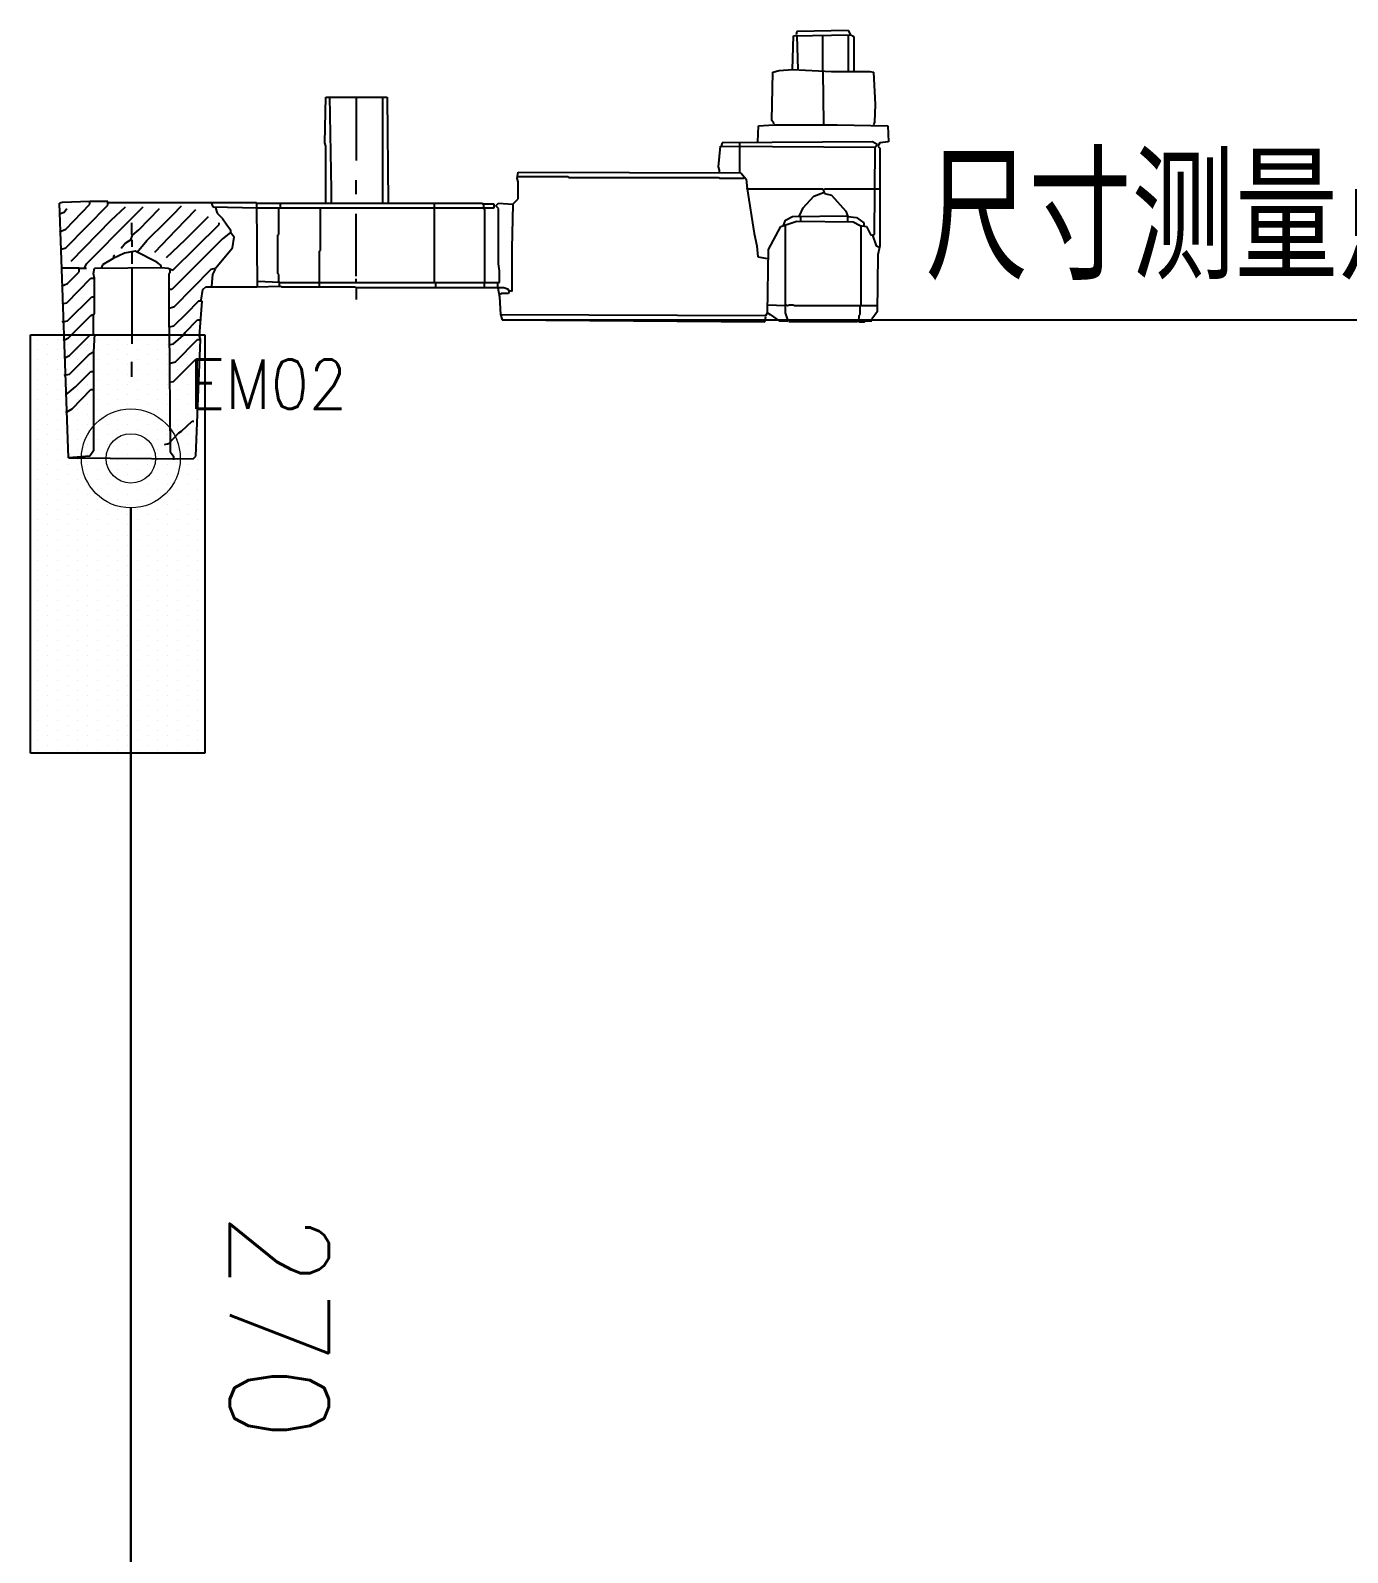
# Model space of a CAD drawing. Header units: inches. Extents: x 47316 to 59086, y 3141 to 11743.
# Drawn here: x 51488.2 to 51554.7, y 11411.4 to 11488.3 of the extents above; entities that cross this region are included whole.
import ezdxf

# ---------------------------------------------------------------- set-up
doc = ezdxf.new("R2010")
doc.units = ezdxf.units.IN
doc.header["$MEASUREMENT"] = 0
doc.layers.add('PFV', color=7, linetype='Continuous')
doc.styles.get("Standard").update_dxf_attribs({"font": ''})
doc.styles.add('样式 100', font='SimSun.ttf', dxfattribs={"width": 0.7, "height": 3.5})
doc.styles.get('Standard').set_extended_font_data('SimSun')
doc.linetypes.add('_VH_FELT_TAPE', pattern='A,0.4,-0.7,["FELT",Standard,S=0.3,R=0,X=-0.5,Y=-0.15],-0.7', length=1.8)

msp = doc.modelspace()

# ---------------------------------------------------------------- linework, layer by layer
at = {"color": 1, "lineweight": -3}
for p, q in [((51490.107, 11466.682), (51489.657, 11479.552)), ((51512.023, 11473.657), (51568.622, 11473.657))]:
    msp.add_line(p, q, dxfattribs=at)
at = {"color": 0}
for p, q in [((51488.182, 11451.763), (51488.182, 11472.9)), ((51488.182, 11472.9), (51496.993, 11472.9)), ((51488.536, 11472.675), (51488.536, 11472.675)), ((51489.55, 11472.675), (51489.55, 11472.675)), ((51490.564, 11472.675), (51490.564, 11472.675)), ((51491.578, 11472.675), (51491.578, 11472.675)), ((51492.592, 11472.675), (51492.592, 11472.675)), ((51493.606, 11472.675), (51493.606, 11472.675)), ((51494.62, 11472.675), (51494.62, 11472.675)), ((51495.634, 11472.675), (51495.634, 11472.675)), ((51496.648, 11472.675), (51496.648, 11472.675)), ((51496.993, 11472.9), (51496.993, 11451.763)), ((51488.536, 11472.168), (51488.536, 11472.168)), ((51489.043, 11472.422), (51489.043, 11472.422)), ((51489.043, 11471.915), (51489.043, 11471.915)), ((51489.55, 11472.168), (51489.55, 11472.168)), ((51490.057, 11472.422), (51490.057, 11472.422)), ((51490.057, 11471.915), (51490.057, 11471.915)), ((51490.564, 11472.168), (51490.564, 11472.168)), ((51491.071, 11472.422), (51491.071, 11472.422)), ((51491.071, 11471.915), (51491.071, 11471.915)), ((51491.578, 11472.168), (51491.578, 11472.168)), ((51492.085, 11472.422), (51492.085, 11472.422)), ((51492.085, 11471.915), (51492.085, 11471.915)), ((51492.592, 11472.168), (51492.592, 11472.168)), ((51493.099, 11472.422), (51493.099, 11472.422)), ((51493.099, 11471.915), (51493.099, 11471.915)), ((51493.606, 11472.168), (51493.606, 11472.168)), ((51494.113, 11472.422), (51494.113, 11472.422)), ((51494.113, 11471.915), (51494.113, 11471.915)), ((51494.62, 11472.168), (51494.62, 11472.168)), ((51495.127, 11472.422), (51495.127, 11472.422)), ((51495.127, 11471.915), (51495.127, 11471.915)), ((51495.634, 11472.168), (51495.634, 11472.168)), ((51496.141, 11472.422), (51496.141, 11472.422)), ((51496.141, 11471.915), (51496.141, 11471.915)), ((51496.648, 11472.168), (51496.648, 11472.168)), ((51488.536, 11471.661), (51488.536, 11471.661)), ((51488.536, 11471.154), (51488.536, 11471.154)), ((51489.043, 11471.408), (51489.043, 11471.408)), ((51489.55, 11471.661), (51489.55, 11471.661)), ((51489.55, 11471.154), (51489.55, 11471.154)), ((51490.057, 11471.408), (51490.057, 11471.408)), ((51490.564, 11471.661), (51490.564, 11471.661)), ((51490.564, 11471.154), (51490.564, 11471.154)), ((51491.071, 11471.408), (51491.071, 11471.408)), ((51491.578, 11471.661), (51491.578, 11471.661)), ((51491.578, 11471.154), (51491.578, 11471.154)), ((51492.085, 11471.408), (51492.085, 11471.408)), ((51492.592, 11471.661), (51492.592, 11471.661)), ((51492.592, 11471.154), (51492.592, 11471.154)), ((51493.099, 11471.408), (51493.099, 11471.408)), ((51493.606, 11471.661), (51493.606, 11471.661)), ((51493.606, 11471.154), (51493.606, 11471.154)), ((51494.113, 11471.408), (51494.113, 11471.408)), ((51494.62, 11471.661), (51494.62, 11471.661)), ((51494.62, 11471.154), (51494.62, 11471.154)), ((51495.127, 11471.408), (51495.127, 11471.408)), ((51495.634, 11471.661), (51495.634, 11471.661)), ((51495.634, 11471.154), (51495.634, 11471.154)), ((51496.141, 11471.408), (51496.141, 11471.408)), ((51496.648, 11471.661), (51496.648, 11471.661)), ((51496.648, 11471.154), (51496.648, 11471.154)), ((51488.536, 11470.647), (51488.536, 11470.647)), ((51489.043, 11470.901), (51489.043, 11470.901)), ((51489.043, 11470.394), (51489.043, 11470.394)), ((51489.55, 11470.647), (51489.55, 11470.647)), ((51490.057, 11470.901), (51490.057, 11470.901)), ((51490.057, 11470.394), (51490.057, 11470.394)), ((51490.564, 11470.647), (51490.564, 11470.647)), ((51491.071, 11470.901), (51491.071, 11470.901)), ((51491.071, 11470.394), (51491.071, 11470.394)), ((51491.578, 11470.647), (51491.578, 11470.647)), ((51492.085, 11470.901), (51492.085, 11470.901)), ((51492.085, 11470.394), (51492.085, 11470.394)), ((51492.592, 11470.647), (51492.592, 11470.647)), ((51493.099, 11470.901), (51493.099, 11470.901)), ((51493.099, 11470.394), (51493.099, 11470.394)), ((51493.606, 11470.647), (51493.606, 11470.647)), ((51494.113, 11470.901), (51494.113, 11470.901)), ((51494.113, 11470.394), (51494.113, 11470.394)), ((51494.62, 11470.647), (51494.62, 11470.647)), ((51495.127, 11470.901), (51495.127, 11470.901)), ((51495.127, 11470.394), (51495.127, 11470.394)), ((51495.634, 11470.647), (51495.634, 11470.647)), ((51496.141, 11470.901), (51496.141, 11470.901)), ((51496.141, 11470.394), (51496.141, 11470.394)), ((51496.648, 11470.647), (51496.648, 11470.647)), ((51488.536, 11470.14), (51488.536, 11470.14)), ((51488.536, 11469.633), (51488.536, 11469.633)), ((51489.043, 11469.887), (51489.043, 11469.887)), ((51489.55, 11470.14), (51489.55, 11470.14)), ((51489.55, 11469.633), (51489.55, 11469.633)), ((51490.057, 11469.887), (51490.057, 11469.887)), ((51490.564, 11470.14), (51490.564, 11470.14)), ((51490.564, 11469.633), (51490.564, 11469.633)), ((51491.071, 11469.887), (51491.071, 11469.887)), ((51491.578, 11470.14), (51491.578, 11470.14)), ((51491.578, 11469.633), (51491.578, 11469.633)), ((51492.085, 11469.887), (51492.085, 11469.887)), ((51492.592, 11470.14), (51492.592, 11470.14)), ((51492.592, 11469.633), (51492.592, 11469.633)), ((51493.099, 11469.887), (51493.099, 11469.887)), ((51493.606, 11470.14), (51493.606, 11470.14)), ((51493.606, 11469.633), (51493.606, 11469.633)), ((51494.113, 11469.887), (51494.113, 11469.887)), ((51494.62, 11470.14), (51494.62, 11470.14)), ((51494.62, 11469.633), (51494.62, 11469.633)), ((51495.127, 11469.887), (51495.127, 11469.887)), ((51495.634, 11470.14), (51495.634, 11470.14)), ((51495.634, 11469.633), (51495.634, 11469.633)), ((51496.141, 11469.887), (51496.141, 11469.887)), ((51496.648, 11470.14), (51496.648, 11470.14)), ((51496.648, 11469.633), (51496.648, 11469.633)), ((51488.536, 11469.126), (51488.536, 11469.126)), ((51489.043, 11469.38), (51489.043, 11469.38)), ((51489.043, 11468.873), (51489.043, 11468.873)), ((51489.55, 11469.126), (51489.55, 11469.126)), ((51490.057, 11469.38), (51490.057, 11469.38)), ((51490.057, 11468.873), (51490.057, 11468.873)), ((51490.564, 11469.126), (51490.564, 11469.126)), ((51491.071, 11469.38), (51491.071, 11469.38)), ((51491.071, 11468.873), (51491.071, 11468.873)), ((51491.578, 11469.126), (51491.578, 11469.126)), ((51492.085, 11469.38), (51492.085, 11469.38)), ((51492.085, 11468.873), (51492.085, 11468.873)), ((51492.592, 11469.126), (51492.592, 11469.126)), ((51493.099, 11469.38), (51493.099, 11469.38)), ((51493.099, 11468.873), (51493.099, 11468.873)), ((51493.606, 11469.126), (51493.606, 11469.126)), ((51494.113, 11469.38), (51494.113, 11469.38)), ((51494.113, 11468.873), (51494.113, 11468.873)), ((51494.62, 11469.126), (51494.62, 11469.126)), ((51495.127, 11469.38), (51495.127, 11469.38)), ((51495.127, 11468.873), (51495.127, 11468.873)), ((51495.634, 11469.126), (51495.634, 11469.126)), ((51496.141, 11469.38), (51496.141, 11469.38)), ((51496.141, 11468.873), (51496.141, 11468.873)), ((51496.648, 11469.126), (51496.648, 11469.126)), ((51488.536, 11468.619), (51488.536, 11468.619)), ((51488.536, 11468.112), (51488.536, 11468.112)), ((51489.043, 11468.366), (51489.043, 11468.366)), ((51489.55, 11468.619), (51489.55, 11468.619)), ((51489.55, 11468.112), (51489.55, 11468.112)), ((51490.057, 11468.366), (51490.057, 11468.366)), ((51490.564, 11468.619), (51490.564, 11468.619)), ((51490.564, 11468.112), (51490.564, 11468.112)), ((51491.071, 11468.366), (51491.071, 11468.366)), ((51491.578, 11468.619), (51491.578, 11468.619)), ((51491.578, 11468.112), (51491.578, 11468.112)), ((51492.085, 11468.366), (51492.085, 11468.366)), ((51492.592, 11468.619), (51492.592, 11468.619)), ((51492.592, 11468.112), (51492.592, 11468.112)), ((51493.099, 11468.366), (51493.099, 11468.366)), ((51493.606, 11468.619), (51493.606, 11468.619)), ((51493.606, 11468.112), (51493.606, 11468.112)), ((51494.113, 11468.366), (51494.113, 11468.366)), ((51494.62, 11468.619), (51494.62, 11468.619)), ((51494.62, 11468.112), (51494.62, 11468.112)), ((51495.127, 11468.366), (51495.127, 11468.366)), ((51495.634, 11468.619), (51495.634, 11468.619)), ((51495.634, 11468.112), (51495.634, 11468.112)), ((51496.141, 11468.366), (51496.141, 11468.366)), ((51496.648, 11468.619), (51496.648, 11468.619)), ((51496.648, 11468.112), (51496.648, 11468.112)), ((51488.536, 11467.605), (51488.536, 11467.605)), ((51489.043, 11467.859), (51489.043, 11467.859)), ((51489.043, 11467.352), (51489.043, 11467.352)), ((51489.55, 11467.605), (51489.55, 11467.605)), ((51490.057, 11467.859), (51490.057, 11467.859)), ((51490.057, 11467.352), (51490.057, 11467.352)), ((51490.564, 11467.605), (51490.564, 11467.605)), ((51491.071, 11467.859), (51491.071, 11467.859)), ((51491.071, 11467.352), (51491.071, 11467.352)), ((51491.578, 11467.605), (51491.578, 11467.605)), ((51492.085, 11467.859), (51492.085, 11467.859)), ((51492.085, 11467.352), (51492.085, 11467.352)), ((51492.592, 11467.605), (51492.592, 11467.605)), ((51493.099, 11467.859), (51493.099, 11467.859)), ((51493.099, 11467.352), (51493.099, 11467.352)), ((51493.606, 11467.605), (51493.606, 11467.605)), ((51494.113, 11467.859), (51494.113, 11467.859)), ((51494.113, 11467.352), (51494.113, 11467.352)), ((51494.62, 11467.605), (51494.62, 11467.605)), ((51495.127, 11467.859), (51495.127, 11467.859)), ((51495.127, 11467.352), (51495.127, 11467.352)), ((51495.634, 11467.605), (51495.634, 11467.605)), ((51496.141, 11467.859), (51496.141, 11467.859)), ((51496.141, 11467.352), (51496.141, 11467.352)), ((51496.648, 11467.605), (51496.648, 11467.605)), ((51488.536, 11467.098), (51488.536, 11467.098)), ((51488.536, 11466.591), (51488.536, 11466.591)), ((51489.043, 11466.845), (51489.043, 11466.845)), ((51489.55, 11467.098), (51489.55, 11467.098)), ((51489.55, 11466.591), (51489.55, 11466.591)), ((51490.057, 11466.845), (51490.057, 11466.845)), ((51490.564, 11467.098), (51490.564, 11467.098)), ((51490.564, 11466.591), (51490.564, 11466.591)), ((51491.071, 11466.845), (51491.071, 11466.845)), ((51491.578, 11467.098), (51491.578, 11467.098)), ((51491.578, 11466.591), (51491.578, 11466.591)), ((51492.085, 11466.845), (51492.085, 11466.845)), ((51492.592, 11467.098), (51492.592, 11467.098)), ((51492.592, 11466.591), (51492.592, 11466.591)), ((51493.099, 11466.845), (51493.099, 11466.845)), ((51493.606, 11467.098), (51493.606, 11467.098)), ((51493.606, 11466.591), (51493.606, 11466.591)), ((51494.113, 11466.845), (51494.113, 11466.845)), ((51494.62, 11467.098), (51494.62, 11467.098)), ((51494.62, 11466.591), (51494.62, 11466.591)), ((51495.127, 11466.845), (51495.127, 11466.845)), ((51495.634, 11467.098), (51495.634, 11467.098)), ((51495.634, 11466.591), (51495.634, 11466.591)), ((51496.141, 11466.845), (51496.141, 11466.845)), ((51496.648, 11467.098), (51496.648, 11467.098)), ((51496.648, 11466.591), (51496.648, 11466.591)), ((51488.536, 11466.084), (51488.536, 11466.084)), ((51489.043, 11466.338), (51489.043, 11466.338)), ((51489.043, 11465.831), (51489.043, 11465.831)), ((51489.55, 11466.084), (51489.55, 11466.084)), ((51490.057, 11466.338), (51490.057, 11466.338)), ((51490.057, 11465.831), (51490.057, 11465.831)), ((51490.564, 11466.084), (51490.564, 11466.084)), ((51491.071, 11466.338), (51491.071, 11466.338)), ((51491.071, 11465.831), (51491.071, 11465.831)), ((51491.578, 11466.084), (51491.578, 11466.084)), ((51492.085, 11466.338), (51492.085, 11466.338)), ((51492.085, 11465.831), (51492.085, 11465.831)), ((51492.592, 11466.084), (51492.592, 11466.084)), ((51493.099, 11466.338), (51493.099, 11466.338)), ((51493.099, 11465.831), (51493.099, 11465.831)), ((51493.606, 11466.084), (51493.606, 11466.084)), ((51494.113, 11466.338), (51494.113, 11466.338)), ((51494.113, 11465.831), (51494.113, 11465.831)), ((51494.62, 11466.084), (51494.62, 11466.084)), ((51495.127, 11466.338), (51495.127, 11466.338)), ((51495.127, 11465.831), (51495.127, 11465.831)), ((51495.634, 11466.084), (51495.634, 11466.084)), ((51496.141, 11466.338), (51496.141, 11466.338)), ((51496.141, 11465.831), (51496.141, 11465.831)), ((51496.648, 11466.084), (51496.648, 11466.084)), ((51488.536, 11465.577), (51488.536, 11465.577)), ((51488.536, 11465.07), (51488.536, 11465.07)), ((51489.043, 11465.324), (51489.043, 11465.324)), ((51489.55, 11465.577), (51489.55, 11465.577)), ((51489.55, 11465.07), (51489.55, 11465.07)), ((51490.057, 11465.324), (51490.057, 11465.324)), ((51490.564, 11465.577), (51490.564, 11465.577)), ((51490.564, 11465.07), (51490.564, 11465.07)), ((51491.071, 11465.324), (51491.071, 11465.324)), ((51491.578, 11465.577), (51491.578, 11465.577)), ((51491.578, 11465.07), (51491.578, 11465.07)), ((51492.085, 11465.324), (51492.085, 11465.324)), ((51492.592, 11465.577), (51492.592, 11465.577)), ((51492.592, 11465.07), (51492.592, 11465.07)), ((51493.099, 11465.324), (51493.099, 11465.324)), ((51493.606, 11465.577), (51493.606, 11465.577)), ((51493.606, 11465.07), (51493.606, 11465.07)), ((51494.113, 11465.324), (51494.113, 11465.324)), ((51494.62, 11465.577), (51494.62, 11465.577)), ((51494.62, 11465.07), (51494.62, 11465.07)), ((51495.127, 11465.324), (51495.127, 11465.324)), ((51495.634, 11465.577), (51495.634, 11465.577)), ((51495.634, 11465.07), (51495.634, 11465.07)), ((51496.141, 11465.324), (51496.141, 11465.324)), ((51496.648, 11465.577), (51496.648, 11465.577)), ((51496.648, 11465.07), (51496.648, 11465.07)), ((51488.536, 11464.563), (51488.536, 11464.563)), ((51489.043, 11464.817), (51489.043, 11464.817)), ((51489.043, 11464.31), (51489.043, 11464.31)), ((51489.55, 11464.563), (51489.55, 11464.563)), ((51490.057, 11464.817), (51490.057, 11464.817)), ((51490.057, 11464.31), (51490.057, 11464.31)), ((51490.564, 11464.563), (51490.564, 11464.563)), ((51491.071, 11464.817), (51491.071, 11464.817)), ((51491.071, 11464.31), (51491.071, 11464.31)), ((51491.578, 11464.563), (51491.578, 11464.563)), ((51492.085, 11464.817), (51492.085, 11464.817)), ((51492.085, 11464.31), (51492.085, 11464.31)), ((51492.592, 11464.563), (51492.592, 11464.563)), ((51493.099, 11464.817), (51493.099, 11464.817)), ((51493.099, 11464.31), (51493.099, 11464.31)), ((51493.606, 11464.563), (51493.606, 11464.563)), ((51494.113, 11464.817), (51494.113, 11464.817)), ((51494.113, 11464.31), (51494.113, 11464.31)), ((51494.62, 11464.563), (51494.62, 11464.563)), ((51495.127, 11464.817), (51495.127, 11464.817)), ((51495.127, 11464.31), (51495.127, 11464.31)), ((51495.634, 11464.563), (51495.634, 11464.563)), ((51496.141, 11464.817), (51496.141, 11464.817)), ((51496.141, 11464.31), (51496.141, 11464.31)), ((51496.648, 11464.563), (51496.648, 11464.563)), ((51488.536, 11464.056), (51488.536, 11464.056)), ((51488.536, 11463.549), (51488.536, 11463.549)), ((51489.043, 11463.803), (51489.043, 11463.803)), ((51489.55, 11464.056), (51489.55, 11464.056)), ((51489.55, 11463.549), (51489.55, 11463.549)), ((51490.057, 11463.803), (51490.057, 11463.803)), ((51490.564, 11464.056), (51490.564, 11464.056)), ((51490.564, 11463.549), (51490.564, 11463.549)), ((51491.071, 11463.803), (51491.071, 11463.803)), ((51491.578, 11464.056), (51491.578, 11464.056)), ((51491.578, 11463.549), (51491.578, 11463.549)), ((51492.085, 11463.803), (51492.085, 11463.803)), ((51492.592, 11464.056), (51492.592, 11464.056)), ((51492.592, 11463.549), (51492.592, 11463.549)), ((51493.099, 11463.803), (51493.099, 11463.803)), ((51493.606, 11464.056), (51493.606, 11464.056)), ((51493.606, 11463.549), (51493.606, 11463.549)), ((51494.113, 11463.803), (51494.113, 11463.803)), ((51494.62, 11464.056), (51494.62, 11464.056)), ((51494.62, 11463.549), (51494.62, 11463.549)), ((51495.127, 11463.803), (51495.127, 11463.803)), ((51495.634, 11464.056), (51495.634, 11464.056)), ((51495.634, 11463.549), (51495.634, 11463.549)), ((51496.141, 11463.803), (51496.141, 11463.803)), ((51496.648, 11464.056), (51496.648, 11464.056)), ((51496.648, 11463.549), (51496.648, 11463.549)), ((51488.536, 11463.042), (51488.536, 11463.042)), ((51489.043, 11463.296), (51489.043, 11463.296)), ((51489.043, 11462.789), (51489.043, 11462.789)), ((51489.55, 11463.042), (51489.55, 11463.042)), ((51490.057, 11463.296), (51490.057, 11463.296)), ((51490.057, 11462.789), (51490.057, 11462.789)), ((51490.564, 11463.042), (51490.564, 11463.042)), ((51491.071, 11463.296), (51491.071, 11463.296)), ((51491.071, 11462.789), (51491.071, 11462.789)), ((51491.578, 11463.042), (51491.578, 11463.042)), ((51492.085, 11463.296), (51492.085, 11463.296)), ((51492.085, 11462.789), (51492.085, 11462.789)), ((51492.592, 11463.042), (51492.592, 11463.042)), ((51493.099, 11463.296), (51493.099, 11463.296)), ((51493.099, 11462.789), (51493.099, 11462.789)), ((51493.606, 11463.042), (51493.606, 11463.042)), ((51494.113, 11463.296), (51494.113, 11463.296)), ((51494.113, 11462.789), (51494.113, 11462.789)), ((51494.62, 11463.042), (51494.62, 11463.042)), ((51495.127, 11463.296), (51495.127, 11463.296)), ((51495.127, 11462.789), (51495.127, 11462.789)), ((51495.634, 11463.042), (51495.634, 11463.042)), ((51496.141, 11463.296), (51496.141, 11463.296)), ((51496.141, 11462.789), (51496.141, 11462.789)), ((51496.648, 11463.042), (51496.648, 11463.042)), ((51488.536, 11462.535), (51488.536, 11462.535)), ((51488.536, 11462.028), (51488.536, 11462.028)), ((51489.043, 11462.282), (51489.043, 11462.282)), ((51489.55, 11462.535), (51489.55, 11462.535)), ((51489.55, 11462.028), (51489.55, 11462.028)), ((51490.057, 11462.282), (51490.057, 11462.282)), ((51490.564, 11462.535), (51490.564, 11462.535)), ((51490.564, 11462.028), (51490.564, 11462.028)), ((51491.071, 11462.282), (51491.071, 11462.282)), ((51491.578, 11462.535), (51491.578, 11462.535)), ((51491.578, 11462.028), (51491.578, 11462.028)), ((51492.085, 11462.282), (51492.085, 11462.282)), ((51492.592, 11462.535), (51492.592, 11462.535)), ((51492.592, 11462.028), (51492.592, 11462.028)), ((51493.099, 11462.282), (51493.099, 11462.282)), ((51493.606, 11462.535), (51493.606, 11462.535)), ((51493.606, 11462.028), (51493.606, 11462.028)), ((51494.113, 11462.282), (51494.113, 11462.282)), ((51494.62, 11462.535), (51494.62, 11462.535)), ((51494.62, 11462.028), (51494.62, 11462.028)), ((51495.127, 11462.282), (51495.127, 11462.282)), ((51495.634, 11462.535), (51495.634, 11462.535)), ((51495.634, 11462.028), (51495.634, 11462.028)), ((51496.141, 11462.282), (51496.141, 11462.282)), ((51496.648, 11462.535), (51496.648, 11462.535)), ((51496.648, 11462.028), (51496.648, 11462.028)), ((51488.536, 11461.521), (51488.536, 11461.521)), ((51489.043, 11461.775), (51489.043, 11461.775)), ((51489.043, 11461.268), (51489.043, 11461.268)), ((51489.55, 11461.521), (51489.55, 11461.521)), ((51490.057, 11461.775), (51490.057, 11461.775)), ((51490.057, 11461.268), (51490.057, 11461.268)), ((51490.564, 11461.521), (51490.564, 11461.521)), ((51491.071, 11461.775), (51491.071, 11461.775)), ((51491.071, 11461.268), (51491.071, 11461.268)), ((51491.578, 11461.521), (51491.578, 11461.521)), ((51492.085, 11461.775), (51492.085, 11461.775)), ((51492.085, 11461.268), (51492.085, 11461.268)), ((51492.592, 11461.521), (51492.592, 11461.521)), ((51493.099, 11461.775), (51493.099, 11461.775)), ((51493.099, 11461.268), (51493.099, 11461.268)), ((51493.606, 11461.521), (51493.606, 11461.521)), ((51494.113, 11461.775), (51494.113, 11461.775)), ((51494.113, 11461.268), (51494.113, 11461.268)), ((51494.62, 11461.521), (51494.62, 11461.521)), ((51495.127, 11461.775), (51495.127, 11461.775)), ((51495.127, 11461.268), (51495.127, 11461.268)), ((51495.634, 11461.521), (51495.634, 11461.521)), ((51496.141, 11461.775), (51496.141, 11461.775)), ((51496.141, 11461.268), (51496.141, 11461.268)), ((51496.648, 11461.521), (51496.648, 11461.521)), ((51488.536, 11461.014), (51488.536, 11461.014)), ((51488.536, 11460.507), (51488.536, 11460.507)), ((51489.043, 11460.761), (51489.043, 11460.761)), ((51489.55, 11461.014), (51489.55, 11461.014)), ((51489.55, 11460.507), (51489.55, 11460.507)), ((51490.057, 11460.761), (51490.057, 11460.761)), ((51490.564, 11461.014), (51490.564, 11461.014)), ((51490.564, 11460.507), (51490.564, 11460.507)), ((51491.071, 11460.761), (51491.071, 11460.761)), ((51491.578, 11461.014), (51491.578, 11461.014)), ((51491.578, 11460.507), (51491.578, 11460.507)), ((51492.085, 11460.761), (51492.085, 11460.761)), ((51492.592, 11461.014), (51492.592, 11461.014)), ((51492.592, 11460.507), (51492.592, 11460.507)), ((51493.099, 11460.761), (51493.099, 11460.761)), ((51493.606, 11461.014), (51493.606, 11461.014)), ((51493.606, 11460.507), (51493.606, 11460.507)), ((51494.113, 11460.761), (51494.113, 11460.761)), ((51494.62, 11461.014), (51494.62, 11461.014)), ((51494.62, 11460.507), (51494.62, 11460.507)), ((51495.127, 11460.761), (51495.127, 11460.761)), ((51495.634, 11461.014), (51495.634, 11461.014)), ((51495.634, 11460.507), (51495.634, 11460.507)), ((51496.141, 11460.761), (51496.141, 11460.761)), ((51496.648, 11461.014), (51496.648, 11461.014)), ((51496.648, 11460.507), (51496.648, 11460.507)), ((51488.536, 11460), (51488.536, 11460)), ((51489.043, 11460.254), (51489.043, 11460.254)), ((51489.043, 11459.747), (51489.043, 11459.747)), ((51489.55, 11460), (51489.55, 11460)), ((51490.057, 11460.254), (51490.057, 11460.254)), ((51490.057, 11459.747), (51490.057, 11459.747)), ((51490.564, 11460), (51490.564, 11460)), ((51491.071, 11460.254), (51491.071, 11460.254)), ((51491.071, 11459.747), (51491.071, 11459.747)), ((51491.578, 11460), (51491.578, 11460)), ((51492.085, 11460.254), (51492.085, 11460.254)), ((51492.085, 11459.747), (51492.085, 11459.747)), ((51492.592, 11460), (51492.592, 11460)), ((51493.099, 11460.254), (51493.099, 11460.254)), ((51493.099, 11459.747), (51493.099, 11459.747)), ((51493.606, 11460), (51493.606, 11460)), ((51494.113, 11460.254), (51494.113, 11460.254)), ((51494.113, 11459.747), (51494.113, 11459.747)), ((51494.62, 11460), (51494.62, 11460)), ((51495.127, 11460.254), (51495.127, 11460.254)), ((51495.127, 11459.747), (51495.127, 11459.747)), ((51495.634, 11460), (51495.634, 11460)), ((51496.141, 11460.254), (51496.141, 11460.254)), ((51496.141, 11459.747), (51496.141, 11459.747)), ((51496.648, 11460), (51496.648, 11460)), ((51488.536, 11459.493), (51488.536, 11459.493)), ((51488.536, 11458.986), (51488.536, 11458.986)), ((51489.043, 11459.24), (51489.043, 11459.24)), ((51489.55, 11459.493), (51489.55, 11459.493)), ((51489.55, 11458.986), (51489.55, 11458.986)), ((51490.057, 11459.24), (51490.057, 11459.24)), ((51490.564, 11459.493), (51490.564, 11459.493)), ((51490.564, 11458.986), (51490.564, 11458.986)), ((51491.071, 11459.24), (51491.071, 11459.24)), ((51491.578, 11459.493), (51491.578, 11459.493)), ((51491.578, 11458.986), (51491.578, 11458.986)), ((51492.085, 11459.24), (51492.085, 11459.24)), ((51492.592, 11459.493), (51492.592, 11459.493)), ((51492.592, 11458.986), (51492.592, 11458.986)), ((51493.099, 11459.24), (51493.099, 11459.24)), ((51493.606, 11459.493), (51493.606, 11459.493)), ((51493.606, 11458.986), (51493.606, 11458.986)), ((51494.113, 11459.24), (51494.113, 11459.24)), ((51494.62, 11459.493), (51494.62, 11459.493)), ((51494.62, 11458.986), (51494.62, 11458.986)), ((51495.127, 11459.24), (51495.127, 11459.24)), ((51495.634, 11459.493), (51495.634, 11459.493)), ((51495.634, 11458.986), (51495.634, 11458.986)), ((51496.141, 11459.24), (51496.141, 11459.24)), ((51496.648, 11459.493), (51496.648, 11459.493)), ((51496.648, 11458.986), (51496.648, 11458.986)), ((51488.536, 11458.479), (51488.536, 11458.479)), ((51489.043, 11458.733), (51489.043, 11458.733)), ((51489.043, 11458.226), (51489.043, 11458.226)), ((51489.55, 11458.479), (51489.55, 11458.479)), ((51490.057, 11458.733), (51490.057, 11458.733)), ((51490.057, 11458.226), (51490.057, 11458.226)), ((51490.564, 11458.479), (51490.564, 11458.479)), ((51491.071, 11458.733), (51491.071, 11458.733)), ((51491.071, 11458.226), (51491.071, 11458.226)), ((51491.578, 11458.479), (51491.578, 11458.479)), ((51492.085, 11458.733), (51492.085, 11458.733)), ((51492.085, 11458.226), (51492.085, 11458.226)), ((51492.592, 11458.479), (51492.592, 11458.479)), ((51493.099, 11458.733), (51493.099, 11458.733)), ((51493.099, 11458.226), (51493.099, 11458.226)), ((51493.606, 11458.479), (51493.606, 11458.479)), ((51494.113, 11458.733), (51494.113, 11458.733)), ((51494.113, 11458.226), (51494.113, 11458.226)), ((51494.62, 11458.479), (51494.62, 11458.479)), ((51495.127, 11458.733), (51495.127, 11458.733)), ((51495.127, 11458.226), (51495.127, 11458.226)), ((51495.634, 11458.479), (51495.634, 11458.479)), ((51496.141, 11458.733), (51496.141, 11458.733)), ((51496.141, 11458.226), (51496.141, 11458.226)), ((51496.648, 11458.479), (51496.648, 11458.479)), ((51488.536, 11457.972), (51488.536, 11457.972)), ((51488.536, 11457.465), (51488.536, 11457.465)), ((51489.043, 11457.719), (51489.043, 11457.719)), ((51489.043, 11457.212), (51489.043, 11457.212)), ((51489.55, 11457.972), (51489.55, 11457.972)), ((51489.55, 11457.465), (51489.55, 11457.465)), ((51490.057, 11457.719), (51490.057, 11457.719)), ((51490.057, 11457.212), (51490.057, 11457.212)), ((51490.564, 11457.972), (51490.564, 11457.972)), ((51490.564, 11457.465), (51490.564, 11457.465)), ((51491.071, 11457.719), (51491.071, 11457.719)), ((51491.071, 11457.212), (51491.071, 11457.212)), ((51491.578, 11457.972), (51491.578, 11457.972)), ((51491.578, 11457.465), (51491.578, 11457.465)), ((51492.085, 11457.719), (51492.085, 11457.719)), ((51492.085, 11457.212), (51492.085, 11457.212)), ((51492.592, 11457.972), (51492.592, 11457.972)), ((51492.592, 11457.465), (51492.592, 11457.465)), ((51493.099, 11457.719), (51493.099, 11457.719)), ((51493.099, 11457.212), (51493.099, 11457.212)), ((51493.606, 11457.972), (51493.606, 11457.972)), ((51493.606, 11457.465), (51493.606, 11457.465)), ((51494.113, 11457.719), (51494.113, 11457.719)), ((51494.113, 11457.212), (51494.113, 11457.212)), ((51494.62, 11457.972), (51494.62, 11457.972)), ((51494.62, 11457.465), (51494.62, 11457.465)), ((51495.127, 11457.719), (51495.127, 11457.719)), ((51495.127, 11457.212), (51495.127, 11457.212)), ((51495.634, 11457.972), (51495.634, 11457.972)), ((51495.634, 11457.465), (51495.634, 11457.465)), ((51496.141, 11457.719), (51496.141, 11457.719)), ((51496.141, 11457.212), (51496.141, 11457.212)), ((51496.648, 11457.972), (51496.648, 11457.972)), ((51496.648, 11457.465), (51496.648, 11457.465)), ((51488.536, 11456.958), (51488.536, 11456.958)), ((51488.536, 11456.451), (51488.536, 11456.451)), ((51489.043, 11456.705), (51489.043, 11456.705)), ((51489.55, 11456.958), (51489.55, 11456.958)), ((51489.55, 11456.451), (51489.55, 11456.451)), ((51490.057, 11456.705), (51490.057, 11456.705)), ((51490.564, 11456.958), (51490.564, 11456.958)), ((51490.564, 11456.451), (51490.564, 11456.451)), ((51491.071, 11456.705), (51491.071, 11456.705)), ((51491.578, 11456.958), (51491.578, 11456.958)), ((51491.578, 11456.451), (51491.578, 11456.451)), ((51492.085, 11456.705), (51492.085, 11456.705)), ((51492.592, 11456.958), (51492.592, 11456.958)), ((51492.592, 11456.451), (51492.592, 11456.451)), ((51493.099, 11456.705), (51493.099, 11456.705)), ((51493.606, 11456.958), (51493.606, 11456.958)), ((51493.606, 11456.451), (51493.606, 11456.451)), ((51494.113, 11456.705), (51494.113, 11456.705)), ((51494.62, 11456.958), (51494.62, 11456.958)), ((51494.62, 11456.451), (51494.62, 11456.451)), ((51495.127, 11456.705), (51495.127, 11456.705)), ((51495.634, 11456.958), (51495.634, 11456.958)), ((51495.634, 11456.451), (51495.634, 11456.451)), ((51496.141, 11456.705), (51496.141, 11456.705)), ((51496.648, 11456.958), (51496.648, 11456.958)), ((51496.648, 11456.451), (51496.648, 11456.451)), ((51488.536, 11455.944), (51488.536, 11455.944)), ((51489.043, 11456.198), (51489.043, 11456.198)), ((51489.043, 11455.691), (51489.043, 11455.691)), ((51489.55, 11455.944), (51489.55, 11455.944)), ((51490.057, 11456.198), (51490.057, 11456.198)), ((51490.057, 11455.691), (51490.057, 11455.691)), ((51490.564, 11455.944), (51490.564, 11455.944)), ((51491.071, 11456.198), (51491.071, 11456.198)), ((51491.071, 11455.691), (51491.071, 11455.691)), ((51491.578, 11455.944), (51491.578, 11455.944)), ((51492.085, 11456.198), (51492.085, 11456.198)), ((51492.085, 11455.691), (51492.085, 11455.691)), ((51492.592, 11455.944), (51492.592, 11455.944)), ((51493.099, 11456.198), (51493.099, 11456.198)), ((51493.099, 11455.691), (51493.099, 11455.691)), ((51493.606, 11455.944), (51493.606, 11455.944)), ((51494.113, 11456.198), (51494.113, 11456.198)), ((51494.113, 11455.691), (51494.113, 11455.691)), ((51494.62, 11455.944), (51494.62, 11455.944)), ((51495.127, 11456.198), (51495.127, 11456.198)), ((51495.127, 11455.691), (51495.127, 11455.691)), ((51495.634, 11455.944), (51495.634, 11455.944)), ((51496.141, 11456.198), (51496.141, 11456.198)), ((51496.141, 11455.691), (51496.141, 11455.691)), ((51496.648, 11455.944), (51496.648, 11455.944)), ((51488.536, 11455.437), (51488.536, 11455.437)), ((51488.536, 11454.93), (51488.536, 11454.93)), ((51489.043, 11455.184), (51489.043, 11455.184)), ((51489.55, 11455.437), (51489.55, 11455.437)), ((51489.55, 11454.93), (51489.55, 11454.93)), ((51490.057, 11455.184), (51490.057, 11455.184)), ((51490.564, 11455.437), (51490.564, 11455.437)), ((51490.564, 11454.93), (51490.564, 11454.93)), ((51491.071, 11455.184), (51491.071, 11455.184)), ((51491.578, 11455.437), (51491.578, 11455.437)), ((51491.578, 11454.93), (51491.578, 11454.93)), ((51492.085, 11455.184), (51492.085, 11455.184)), ((51492.592, 11455.437), (51492.592, 11455.437)), ((51492.592, 11454.93), (51492.592, 11454.93)), ((51493.099, 11455.184), (51493.099, 11455.184)), ((51493.606, 11455.437), (51493.606, 11455.437)), ((51493.606, 11454.93), (51493.606, 11454.93)), ((51494.113, 11455.184), (51494.113, 11455.184)), ((51494.62, 11455.437), (51494.62, 11455.437)), ((51494.62, 11454.93), (51494.62, 11454.93)), ((51495.127, 11455.184), (51495.127, 11455.184)), ((51495.634, 11455.437), (51495.634, 11455.437)), ((51495.634, 11454.93), (51495.634, 11454.93)), ((51496.141, 11455.184), (51496.141, 11455.184)), ((51496.648, 11455.437), (51496.648, 11455.437)), ((51496.648, 11454.93), (51496.648, 11454.93)), ((51488.536, 11454.423), (51488.536, 11454.423)), ((51489.043, 11454.677), (51489.043, 11454.677)), ((51489.043, 11454.17), (51489.043, 11454.17)), ((51489.55, 11454.423), (51489.55, 11454.423)), ((51490.057, 11454.677), (51490.057, 11454.677)), ((51490.057, 11454.17), (51490.057, 11454.17)), ((51490.564, 11454.423), (51490.564, 11454.423)), ((51491.071, 11454.677), (51491.071, 11454.677)), ((51491.071, 11454.17), (51491.071, 11454.17)), ((51491.578, 11454.423), (51491.578, 11454.423)), ((51492.085, 11454.677), (51492.085, 11454.677)), ((51492.085, 11454.17), (51492.085, 11454.17)), ((51492.592, 11454.423), (51492.592, 11454.423)), ((51493.099, 11454.677), (51493.099, 11454.677)), ((51493.099, 11454.17), (51493.099, 11454.17)), ((51493.606, 11454.423), (51493.606, 11454.423)), ((51494.113, 11454.677), (51494.113, 11454.677)), ((51494.113, 11454.17), (51494.113, 11454.17)), ((51494.62, 11454.423), (51494.62, 11454.423)), ((51495.127, 11454.677), (51495.127, 11454.677)), ((51495.127, 11454.17), (51495.127, 11454.17)), ((51495.634, 11454.423), (51495.634, 11454.423)), ((51496.141, 11454.677), (51496.141, 11454.677)), ((51496.141, 11454.17), (51496.141, 11454.17)), ((51496.648, 11454.423), (51496.648, 11454.423)), ((51488.536, 11453.916), (51488.536, 11453.916)), ((51488.536, 11453.409), (51488.536, 11453.409)), ((51489.043, 11453.663), (51489.043, 11453.663)), ((51489.55, 11453.916), (51489.55, 11453.916)), ((51489.55, 11453.409), (51489.55, 11453.409)), ((51490.057, 11453.663), (51490.057, 11453.663)), ((51490.564, 11453.916), (51490.564, 11453.916)), ((51490.564, 11453.409), (51490.564, 11453.409)), ((51491.071, 11453.663), (51491.071, 11453.663)), ((51491.578, 11453.916), (51491.578, 11453.916)), ((51491.578, 11453.409), (51491.578, 11453.409)), ((51492.085, 11453.663), (51492.085, 11453.663)), ((51492.592, 11453.916), (51492.592, 11453.916)), ((51492.592, 11453.409), (51492.592, 11453.409)), ((51493.099, 11453.663), (51493.099, 11453.663)), ((51493.606, 11453.916), (51493.606, 11453.916)), ((51493.606, 11453.409), (51493.606, 11453.409)), ((51494.113, 11453.663), (51494.113, 11453.663)), ((51494.62, 11453.916), (51494.62, 11453.916)), ((51494.62, 11453.409), (51494.62, 11453.409)), ((51495.127, 11453.663), (51495.127, 11453.663)), ((51495.634, 11453.916), (51495.634, 11453.916)), ((51495.634, 11453.409), (51495.634, 11453.409)), ((51496.141, 11453.663), (51496.141, 11453.663)), ((51496.648, 11453.916), (51496.648, 11453.916)), ((51496.648, 11453.409), (51496.648, 11453.409)), ((51488.536, 11452.902), (51488.536, 11452.902)), ((51489.043, 11453.156), (51489.043, 11453.156)), ((51489.043, 11452.649), (51489.043, 11452.649)), ((51489.55, 11452.902), (51489.55, 11452.902)), ((51490.057, 11453.156), (51490.057, 11453.156)), ((51490.057, 11452.649), (51490.057, 11452.649)), ((51490.564, 11452.902), (51490.564, 11452.902)), ((51491.071, 11453.156), (51491.071, 11453.156)), ((51491.071, 11452.649), (51491.071, 11452.649)), ((51491.578, 11452.902), (51491.578, 11452.902)), ((51492.085, 11453.156), (51492.085, 11453.156)), ((51492.085, 11452.649), (51492.085, 11452.649)), ((51492.592, 11452.902), (51492.592, 11452.902)), ((51493.099, 11453.156), (51493.099, 11453.156)), ((51493.099, 11452.649), (51493.099, 11452.649)), ((51493.606, 11452.902), (51493.606, 11452.902)), ((51494.113, 11453.156), (51494.113, 11453.156)), ((51494.113, 11452.649), (51494.113, 11452.649)), ((51494.62, 11452.902), (51494.62, 11452.902)), ((51495.127, 11453.156), (51495.127, 11453.156)), ((51495.127, 11452.649), (51495.127, 11452.649)), ((51495.634, 11452.902), (51495.634, 11452.902)), ((51496.141, 11453.156), (51496.141, 11453.156)), ((51496.141, 11452.649), (51496.141, 11452.649)), ((51496.648, 11452.902), (51496.648, 11452.902)), ((51488.536, 11452.395), (51488.536, 11452.395)), ((51488.536, 11451.888), (51488.536, 11451.888)), ((51489.043, 11452.142), (51489.043, 11452.142)), ((51489.55, 11452.395), (51489.55, 11452.395)), ((51489.55, 11451.888), (51489.55, 11451.888)), ((51490.057, 11452.142), (51490.057, 11452.142)), ((51490.564, 11452.395), (51490.564, 11452.395)), ((51490.564, 11451.888), (51490.564, 11451.888)), ((51491.071, 11452.142), (51491.071, 11452.142)), ((51491.578, 11452.395), (51491.578, 11452.395)), ((51491.578, 11451.888), (51491.578, 11451.888)), ((51492.085, 11452.142), (51492.085, 11452.142)), ((51492.592, 11452.395), (51492.592, 11452.395)), ((51492.592, 11451.888), (51492.592, 11451.888)), ((51493.099, 11452.142), (51493.099, 11452.142)), ((51493.606, 11452.395), (51493.606, 11452.395)), ((51493.606, 11451.888), (51493.606, 11451.888)), ((51494.113, 11452.142), (51494.113, 11452.142)), ((51494.62, 11452.395), (51494.62, 11452.395)), ((51494.62, 11451.888), (51494.62, 11451.888)), ((51495.127, 11452.142), (51495.127, 11452.142)), ((51495.634, 11452.395), (51495.634, 11452.395)), ((51495.634, 11451.888), (51495.634, 11451.888)), ((51496.141, 11452.142), (51496.141, 11452.142)), ((51496.648, 11452.395), (51496.648, 11452.395)), ((51496.648, 11451.888), (51496.648, 11451.888)), ((51496.993, 11451.763), (51488.182, 11451.763))]:
    msp.add_line(p, q, dxfattribs=at)
at = {"color": 142, "linetype": '_VH_FELT_TAPE', "lineweight": 30, "ltscale": 5}
msp.add_line((51493.257, 11464.159), (51493.257, 11381.414), dxfattribs=at)
at = {"color": 40, "linetype": 'Continuous', "lineweight": 15}
for radius in [2.5, 1.25]:
    msp.add_circle((51493.257, 11466.659), radius, dxfattribs=at)
at = {"layer": 'PFV', "color": 1, "lineweight": -3}
for p, q in [((51526.693, 11486.302), (51526.738, 11488.012)), ((51526.738, 11488.012), (51529.618, 11488.057)), ((51526.918, 11488.237), (51526.873, 11488.057)), ((51529.528, 11488.282), (51526.918, 11488.237)), ((51526.918, 11488.012), (51526.963, 11486.302)), ((51528.223, 11486.212), (51528.223, 11488.012)), ((51529.618, 11488.102), (51529.528, 11488.282)), ((51529.528, 11486.257), (51529.528, 11488.012)), ((51529.618, 11488.057), (51529.618, 11488.102)), ((51529.618, 11488.057), (51529.663, 11488.057)), ((51529.663, 11488.057), (51529.708, 11488.012)), ((51529.708, 11488.012), (51529.753, 11488.012)), ((51529.753, 11488.012), (51529.798, 11487.967)), ((51529.798, 11487.967), (51529.798, 11486.257)), ((51525.658, 11483.737), (51525.703, 11486.167)), ((51525.703, 11486.167), (51526.018, 11486.257)), ((51526.018, 11486.257), (51526.693, 11486.302)), ((51526.693, 11486.302), (51526.648, 11486.302)), ((51526.693, 11486.302), (51528.673, 11486.212)), ((51528.223, 11486.212), (51528.268, 11483.557)), ((51528.673, 11486.212), (51530.608, 11486.212)), ((51530.608, 11486.212), (51530.788, 11486.167)), ((51530.788, 11486.167), (51530.878, 11484.547)), ((51503.068, 11482.612), (51503.113, 11484.907)), ((51503.113, 11484.907), (51506.218, 11484.907)), ((51503.293, 11484.952), (51503.383, 11480.227)), ((51504.643, 11484.952), (51504.643, 11481.712)), ((51505.993, 11479.597), (51505.993, 11484.907)), ((51506.218, 11484.907), (51506.263, 11479.597)), ((51530.878, 11484.547), (51530.833, 11483.647)), ((51524.938, 11482.657), (51524.983, 11483.467)), ((51524.983, 11483.467), (51525.748, 11483.512)), ((51525.748, 11483.602), (51525.658, 11483.737)), ((51525.748, 11483.557), (51525.748, 11483.602)), ((51525.748, 11483.512), (51528.133, 11483.512)), ((51528.133, 11483.512), (51528.943, 11483.512)), ((51528.943, 11483.512), (51531.508, 11483.467)), ((51530.833, 11483.647), (51530.788, 11483.512)), ((51531.508, 11483.467), (51531.553, 11482.657)), ((51503.113, 11482.432), (51503.068, 11482.612)), ((51523.138, 11482.612), (51523.093, 11482.432)), ((51530.743, 11482.657), (51523.138, 11482.612)), ((51524.038, 11482.387), (51524.038, 11482.657)), ((51530.968, 11482.522), (51530.743, 11482.657)), ((51531.103, 11482.612), (51531.013, 11482.432)), ((51531.553, 11482.657), (51531.103, 11482.612)), ((51503.113, 11479.597), (51503.113, 11482.432)), ((51522.958, 11481.397), (51523.048, 11482.432)), ((51523.048, 11482.432), (51523.093, 11482.432)), ((51523.093, 11482.432), (51530.878, 11482.387)), ((51524.038, 11481.082), (51524.038, 11482.387)), ((51530.833, 11477.977), (51530.878, 11482.387)), ((51530.878, 11482.387), (51530.968, 11482.522)), ((51531.013, 11482.432), (51531.103, 11482.342)), ((51531.103, 11482.342), (51531.103, 11477.392)), ((51512.788, 11480.812), (51512.833, 11481.127)), ((51512.833, 11481.127), (51524.083, 11481.082)), ((51523.003, 11481.217), (51522.958, 11481.397)), ((51523.003, 11481.082), (51523.003, 11481.217)), ((51524.083, 11481.082), (51524.353, 11480.767)), ((51504.643, 11480.002), (51504.643, 11480.722)), ((51512.833, 11480.632), (51512.788, 11480.812)), ((51512.833, 11480.902), (51515.353, 11480.902)), ((51512.833, 11479.777), (51512.833, 11480.632)), ((51515.353, 11480.902), (51515.398, 11480.857)), ((51515.398, 11480.857), (51522.958, 11480.857)), ((51522.958, 11480.857), (51523.003, 11480.812)), ((51523.003, 11480.812), (51524.218, 11480.812)), ((51524.218, 11480.812), (51524.263, 11480.857)), ((51524.353, 11480.767), (51524.398, 11480.272)), ((51524.398, 11480.272), (51524.398, 11480.317)), ((51489.792, 11479.597), (51489.657, 11479.552)), ((51491.187, 11479.642), (51489.792, 11479.597)), ((51491.187, 11479.507), (51491.187, 11479.642)), ((51492.087, 11479.642), (51491.187, 11479.642)), ((51492.087, 11479.462), (51492.087, 11479.642)), ((51492.087, 11479.597), (51499.603, 11479.597)), ((51497.308, 11479.597), (51497.398, 11479.372)), ((51499.603, 11479.597), (51499.648, 11475.322)), ((51499.648, 11479.552), (51510.988, 11479.552)), ((51500.818, 11479.327), (51500.818, 11479.552)), ((51503.383, 11480.227), (51503.383, 11479.597)), ((51508.603, 11479.282), (51508.603, 11479.552)), ((51510.988, 11479.552), (51511.078, 11479.507)), ((51511.708, 11479.417), (51511.843, 11479.552)), ((51511.843, 11479.552), (51512.563, 11479.507)), ((51512.563, 11479.507), (51512.833, 11479.777)), ((51524.398, 11480.272), (51528.223, 11480.272)), ((51524.398, 11480.272), (51524.758, 11478.022)), ((51527.233, 11479.327), (51527.773, 11479.912)), ((51527.773, 11479.912), (51528.268, 11480.092)), ((51528.223, 11480.272), (51528.313, 11480.047)), ((51528.268, 11480.227), (51528.223, 11480.227)), ((51528.268, 11480.227), (51528.313, 11480.272)), ((51528.268, 11480.092), (51528.313, 11480.092)), ((51528.313, 11480.272), (51530.878, 11480.272)), ((51528.313, 11480.047), (51528.673, 11479.957)), ((51528.673, 11479.957), (51529.393, 11479.147)), ((51530.878, 11480.272), (51531.103, 11480.272)), ((51489.657, 11479.012), (51489.882, 11479.102)), ((51489.882, 11479.102), (51490.017, 11479.282)), ((51489.972, 11478.247), (51491.187, 11479.507)), ((51489.972, 11477.302), (51492.087, 11479.462)), ((51492.267, 11478.697), (51492.987, 11479.372)), ((51493.257, 11478.742), (51493.887, 11479.372)), ((51493.662, 11478.202), (51494.697, 11479.282)), ((51495.057, 11478.652), (51495.372, 11478.967)), ((51495.372, 11478.967), (51495.822, 11479.417)), ((51495.553, 11478.202), (51496.542, 11479.237)), ((51496.003, 11477.707), (51497.173, 11478.877)), ((51497.398, 11479.372), (51499.648, 11479.327)), ((51497.533, 11479.327), (51497.623, 11479.057)), ((51497.623, 11479.057), (51497.893, 11478.787)), ((51497.893, 11478.787), (51498.073, 11478.517)), ((51499.648, 11479.327), (51511.618, 11479.327)), ((51500.728, 11477.977), (51500.728, 11479.327)), ((51502.843, 11477.167), (51502.843, 11479.282)), ((51504.643, 11475.862), (51504.643, 11479.012)), ((51508.603, 11475.547), (51508.603, 11479.282)), ((51511.618, 11479.507), (51511.078, 11479.507)), ((51511.078, 11479.507), (51511.078, 11479.282)), ((51511.078, 11479.282), (51511.123, 11479.237)), ((51511.123, 11479.237), (51511.123, 11475.502)), ((51511.618, 11479.327), (51511.618, 11479.507)), ((51511.843, 11479.282), (51511.708, 11479.417)), ((51511.843, 11476.492), (51511.843, 11479.282)), ((51512.563, 11479.507), (51512.518, 11477.257)), ((51526.333, 11478.697), (51526.693, 11478.877)), ((51526.693, 11478.877), (51529.438, 11478.922)), ((51527.053, 11478.922), (51527.233, 11479.327)), ((51527.053, 11478.922), (51527.053, 11478.877)), ((51527.053, 11478.877), (51527.098, 11478.832)), ((51527.098, 11478.832), (51527.098, 11478.652)), ((51529.393, 11479.147), (51529.483, 11478.877)), ((51529.483, 11478.877), (51529.933, 11478.832)), ((51529.483, 11478.652), (51529.483, 11478.877)), ((51529.933, 11478.832), (51530.293, 11478.562)), ((51489.657, 11478.112), (51489.972, 11478.247)), ((51490.242, 11476.627), (51492.267, 11478.697)), ((51491.007, 11476.492), (51493.257, 11478.742)), ((51493.302, 11477.977), (51493.302, 11478.562)), ((51493.347, 11477.932), (51493.302, 11477.977)), ((51493.347, 11477.932), (51493.662, 11478.202)), ((51494.067, 11477.662), (51495.057, 11478.652)), ((51494.472, 11477.077), (51495.553, 11478.202)), ((51495.372, 11476.177), (51497.713, 11478.472)), ((51497.713, 11478.472), (51497.713, 11478.562)), ((51498.298, 11478.067), (51497.893, 11477.752)), ((51498.073, 11478.517), (51498.298, 11478.202)), ((51498.298, 11478.202), (51498.298, 11478.067)), ((51498.478, 11477.842), (51498.298, 11478.067)), ((51500.683, 11477.932), (51500.728, 11477.977)), ((51524.758, 11478.022), (51524.893, 11477.392)), ((51525.478, 11477.212), (51526.108, 11478.382)), ((51526.108, 11478.382), (51526.918, 11478.652)), ((51526.243, 11478.427), (51526.333, 11478.697)), ((51526.333, 11474.017), (51526.333, 11478.427)), ((51526.918, 11478.652), (51529.753, 11478.607)), ((51529.753, 11478.607), (51530.113, 11478.427)), ((51530.113, 11478.427), (51530.428, 11478.382)), ((51530.158, 11474.422), (51530.158, 11478.427)), ((51530.293, 11478.562), (51530.293, 11478.427)), ((51530.428, 11478.382), (51530.653, 11477.932)), ((51530.653, 11477.932), (51530.833, 11477.977)), ((51489.702, 11477.212), (51489.972, 11477.302)), ((51492.987, 11477.527), (51492.762, 11477.257)), ((51493.257, 11477.707), (51492.987, 11477.527)), ((51493.257, 11477.707), (51493.347, 11477.932)), ((51493.257, 11477.707), (51493.302, 11477.707)), ((51493.302, 11477.707), (51493.302, 11477.347)), ((51493.572, 11477.077), (51494.067, 11477.662)), ((51495.057, 11476.807), (51496.003, 11477.707)), ((51497.893, 11477.752), (51495.327, 11475.187)), ((51497.533, 11476.267), (51498.388, 11477.302)), ((51498.388, 11477.302), (51498.478, 11477.842)), ((51500.683, 11475.997), (51500.683, 11477.932)), ((51512.518, 11477.257), (51512.518, 11475.097)), ((51524.893, 11477.392), (51524.938, 11476.852)), ((51525.433, 11474.017), (51525.478, 11477.212)), ((51530.743, 11477.932), (51530.923, 11477.392)), ((51530.923, 11477.392), (51531.058, 11477.347)), ((51531.103, 11477.392), (51531.013, 11476.942)), ((51490.242, 11476.627), (51490.287, 11476.672)), ((51490.917, 11476.267), (51491.007, 11476.492)), ((51491.817, 11476.447), (51491.772, 11476.312)), ((51492.357, 11476.762), (51491.817, 11476.447)), ((51492.942, 11477.032), (51492.357, 11476.762)), ((51492.402, 11476.897), (51492.447, 11476.942)), ((51492.402, 11476.807), (51492.402, 11476.897)), ((51492.402, 11476.807), (51492.402, 11476.762)), ((51493.482, 11477.122), (51492.942, 11477.032)), ((51493.302, 11477.122), (51493.302, 11476.492)), ((51494.562, 11476.582), (51493.482, 11477.122)), ((51494.787, 11476.402), (51494.562, 11476.582)), ((51502.798, 11477.122), (51502.843, 11477.167)), ((51502.798, 11475.547), (51502.798, 11477.122)), ((51511.888, 11476.132), (51511.843, 11476.492)), ((51524.938, 11476.852), (51525.433, 11476.762)), ((51525.433, 11476.762), (51525.478, 11476.762)), ((51531.013, 11476.942), (51530.968, 11474.062)), ((51490.647, 11476.267), (51489.747, 11476.267)), ((51490.017, 11474.512), (51491.232, 11475.772)), ((51490.062, 11475.502), (51490.647, 11476.087)), ((51490.647, 11476.087), (51490.647, 11476.267)), ((51490.647, 11476.267), (51491.007, 11476.267)), ((51491.232, 11475.772), (51491.367, 11475.772)), ((51491.367, 11475.997), (51491.412, 11476.267)), ((51491.412, 11475.772), (51491.367, 11475.997)), ((51491.412, 11476.267), (51494.787, 11476.312)), ((51491.412, 11474.827), (51491.412, 11475.772)), ((51491.772, 11476.312), (51491.817, 11476.267)), ((51493.302, 11476.267), (51493.302, 11472.442)), ((51494.787, 11476.312), (51494.787, 11476.402)), ((51494.787, 11476.312), (51495.147, 11476.267)), ((51495.147, 11476.267), (51495.372, 11476.177)), ((51495.193, 11475.997), (51495.237, 11476.042)), ((51495.193, 11473.297), (51495.193, 11475.997)), ((51495.237, 11476.042), (51495.237, 11476.177)), ((51495.462, 11474.332), (51497.308, 11476.222)), ((51497.308, 11476.222), (51497.533, 11476.267)), ((51497.353, 11475.367), (51497.398, 11475.952)), ((51497.398, 11475.952), (51497.533, 11476.222)), ((51500.728, 11475.952), (51500.683, 11475.997)), ((51500.728, 11475.592), (51500.728, 11475.952)), ((51504.643, 11475.592), (51504.643, 11475.727)), ((51511.888, 11475.547), (51511.888, 11476.132)), ((51489.747, 11475.367), (51490.062, 11475.502)), ((51495.327, 11475.187), (51495.193, 11475.187)), ((51496.813, 11474.647), (51496.902, 11475.187)), ((51496.902, 11475.187), (51497.038, 11475.322)), ((51497.038, 11475.322), (51499.648, 11475.322)), ((51499.648, 11475.322), (51500.773, 11475.367)), ((51500.773, 11475.547), (51499.693, 11475.592)), ((51500.728, 11475.592), (51500.728, 11475.547)), ((51500.728, 11475.547), (51500.773, 11475.547)), ((51500.773, 11475.367), (51500.773, 11475.547)), ((51500.773, 11475.547), (51511.033, 11475.547)), ((51500.773, 11475.367), (51500.818, 11475.367)), ((51500.818, 11475.367), (51500.863, 11475.322)), ((51500.863, 11475.322), (51504.598, 11475.322)), ((51502.798, 11475.322), (51502.798, 11475.547)), ((51504.598, 11475.322), (51504.643, 11475.277)), ((51504.643, 11475.277), (51504.643, 11474.692)), ((51512.113, 11475.277), (51504.643, 11475.277)), ((51508.603, 11475.547), (51508.648, 11475.502)), ((51508.648, 11475.502), (51508.648, 11475.277)), ((51511.033, 11475.547), (51511.888, 11475.547)), ((51511.123, 11475.277), (51511.123, 11475.502)), ((51511.798, 11475.277), (51511.798, 11475.502)), ((51511.798, 11475.277), (51511.888, 11474.827)), ((51511.843, 11474.962), (51511.933, 11474.962)), ((51511.933, 11474.962), (51511.978, 11475.007)), ((51511.978, 11475.007), (51512.338, 11475.007)), ((51512.338, 11475.187), (51512.113, 11475.277)), ((51512.338, 11475.142), (51512.338, 11475.187)), ((51512.518, 11475.097), (51512.338, 11475.142)), ((51512.338, 11475.007), (51512.383, 11475.052)), ((51512.383, 11475.097), (51512.383, 11475.142)), ((51512.383, 11475.052), (51512.383, 11475.097)), ((51489.792, 11474.467), (51490.017, 11474.512)), ((51490.062, 11473.612), (51491.277, 11474.827)), ((51491.277, 11474.827), (51491.412, 11474.827)), ((51491.412, 11473.972), (51491.412, 11474.827)), ((51495.193, 11474.242), (51495.462, 11474.332)), ((51496.678, 11474.602), (51496.047, 11473.972)), ((51496.858, 11474.602), (51496.678, 11474.602)), ((51496.723, 11472.847), (51496.858, 11474.602)), ((51511.888, 11474.827), (51511.933, 11473.927)), ((51525.433, 11474.422), (51526.333, 11474.377)), ((51526.378, 11474.422), (51526.423, 11474.377)), ((51526.423, 11474.377), (51526.468, 11474.377)), ((51526.468, 11474.377), (51526.513, 11474.422)), ((51526.513, 11474.422), (51526.738, 11474.422)), ((51526.738, 11474.422), (51526.783, 11474.377)), ((51526.783, 11474.377), (51531.013, 11474.377)), ((51530.113, 11474.377), (51530.158, 11474.422)), ((51530.113, 11473.927), (51530.113, 11474.377)), ((51489.792, 11473.567), (51490.062, 11473.612)), ((51490.107, 11472.757), (51491.232, 11473.882)), ((51491.232, 11473.882), (51491.412, 11473.972)), ((51491.367, 11472.937), (51491.367, 11473.927)), ((51496.047, 11473.972), (51495.417, 11473.342)), ((51496.003, 11473.027), (51496.633, 11473.657)), ((51496.633, 11473.657), (51496.813, 11473.657)), ((51511.933, 11473.927), (51525.343, 11473.882)), ((51511.933, 11473.927), (51512.023, 11473.657)), ((51512.023, 11473.657), (51525.298, 11473.567)), ((51525.298, 11473.567), (51525.343, 11473.837)), ((51525.343, 11473.882), (51525.433, 11474.017)), ((51525.433, 11474.017), (51525.568, 11473.927)), ((51525.568, 11473.927), (51526.018, 11473.612)), ((51526.018, 11473.612), (51526.468, 11473.612)), ((51526.468, 11473.612), (51526.333, 11474.017)), ((51529.978, 11473.567), (51526.513, 11473.567)), ((51530.023, 11473.612), (51529.978, 11473.567)), ((51530.023, 11473.702), (51530.068, 11473.747)), ((51530.023, 11473.612), (51530.023, 11473.702)), ((51530.023, 11473.612), (51530.068, 11473.567)), ((51530.068, 11473.882), (51530.113, 11473.927)), ((51530.068, 11473.747), (51530.068, 11473.882)), ((51530.068, 11473.567), (51530.338, 11473.567)), ((51530.338, 11473.567), (51530.383, 11473.612)), ((51530.383, 11473.612), (51530.698, 11473.612)), ((51530.968, 11474.062), (51530.698, 11473.702)), ((51530.698, 11473.702), (51530.698, 11473.612)), ((51489.837, 11472.622), (51490.107, 11472.757)), ((51490.152, 11471.857), (51491.187, 11472.892)), ((51491.187, 11472.892), (51491.412, 11472.937)), ((51491.412, 11472.937), (51491.367, 11472.037)), ((51495.417, 11473.342), (51495.193, 11473.297)), ((51495.193, 11473.297), (51495.237, 11466.997)), ((51495.417, 11472.442), (51495.913, 11472.892)), ((51495.507, 11471.542), (51496.633, 11472.667)), ((51495.913, 11472.892), (51496.003, 11473.027)), ((51496.542, 11466.772), (51496.768, 11472.667)), ((51496.633, 11472.667), (51496.723, 11472.667)), ((51496.768, 11472.667), (51496.723, 11472.847)), ((51489.882, 11471.722), (51490.152, 11471.857)), ((51490.152, 11470.912), (51491.187, 11471.947)), ((51491.187, 11471.947), (51491.367, 11472.037)), ((51491.367, 11472.037), (51491.367, 11467.042)), ((51495.193, 11472.397), (51495.417, 11472.442)), ((51493.302, 11470.777), (51493.302, 11471.542)), ((51495.193, 11471.452), (51495.507, 11471.542)), ((51495.417, 11470.552), (51496.542, 11471.677)), ((51496.542, 11471.677), (51496.723, 11471.677)), ((51489.882, 11470.867), (51490.152, 11470.912)), ((51490.467, 11470.282), (51491.232, 11471.047)), ((51491.232, 11471.047), (51491.367, 11471.047)), ((51495.193, 11470.507), (51495.417, 11470.552)), ((51489.972, 11469.877), (51490.467, 11470.282)), ((51490.287, 11469.157), (51491.232, 11470.147)), ((51491.232, 11470.147), (51491.367, 11470.147)), ((51491.367, 11470.147), (51491.412, 11470.147)), ((51489.972, 11468.977), (51490.287, 11469.157)), ((51495.677, 11467.95), (51495.812, 11468.04)), ((51495.812, 11468.04), (51496.352, 11468.535)), ((51496.352, 11468.535), (51496.442, 11468.535)), ((51494.957, 11467.365), (51495.182, 11467.41)), ((51495.182, 11467.41), (51495.677, 11467.95)), ((51491.187, 11466.772), (51490.107, 11466.682)), ((51490.107, 11466.682), (51496.408, 11466.637)), ((51491.367, 11467.042), (51491.187, 11466.772)), ((51495.237, 11466.997), (51495.417, 11466.772)), ((51495.417, 11466.772), (51495.417, 11466.592)), ((51496.408, 11466.637), (51496.542, 11466.772))]:
    msp.add_line(p, q, dxfattribs=at)

# ---------------------------------------------------------------- texts
at = {"color": 1, "lineweight": -3, "width": 0.7}
msp.add_text('尺寸测量点', height=5.46, dxfattribs=at).set_placement((51533.407, 11476.287))
at = {"color": 21, "linetype": 'Continuous', "lineweight": 15, "insert": (51496.186, 11471.659), "char_height": 2.5, "width": 8.89286, "attachment_point": 1, "style": '样式 100'}
msp.add_mtext('\\Fromans.shx;\\W0.9000000000;\\T1.0000000000;\\o\\lEM02', dxfattribs=at)
at = {"color": 7, "linetype": '_VH_FELT_TAPE', "lineweight": 18, "ltscale": 5, "insert": (51503.257, 11428.573), "char_height": 5, "width": 12.85714, "attachment_point": 1, "rotation": 270, "style": '样式 100'}
msp.add_mtext('\\Fromans.shx;\\W0.9000000000;\\T1.0000000000;\\o\\l270', dxfattribs=at)

doc.saveas('drawing.dxf')
